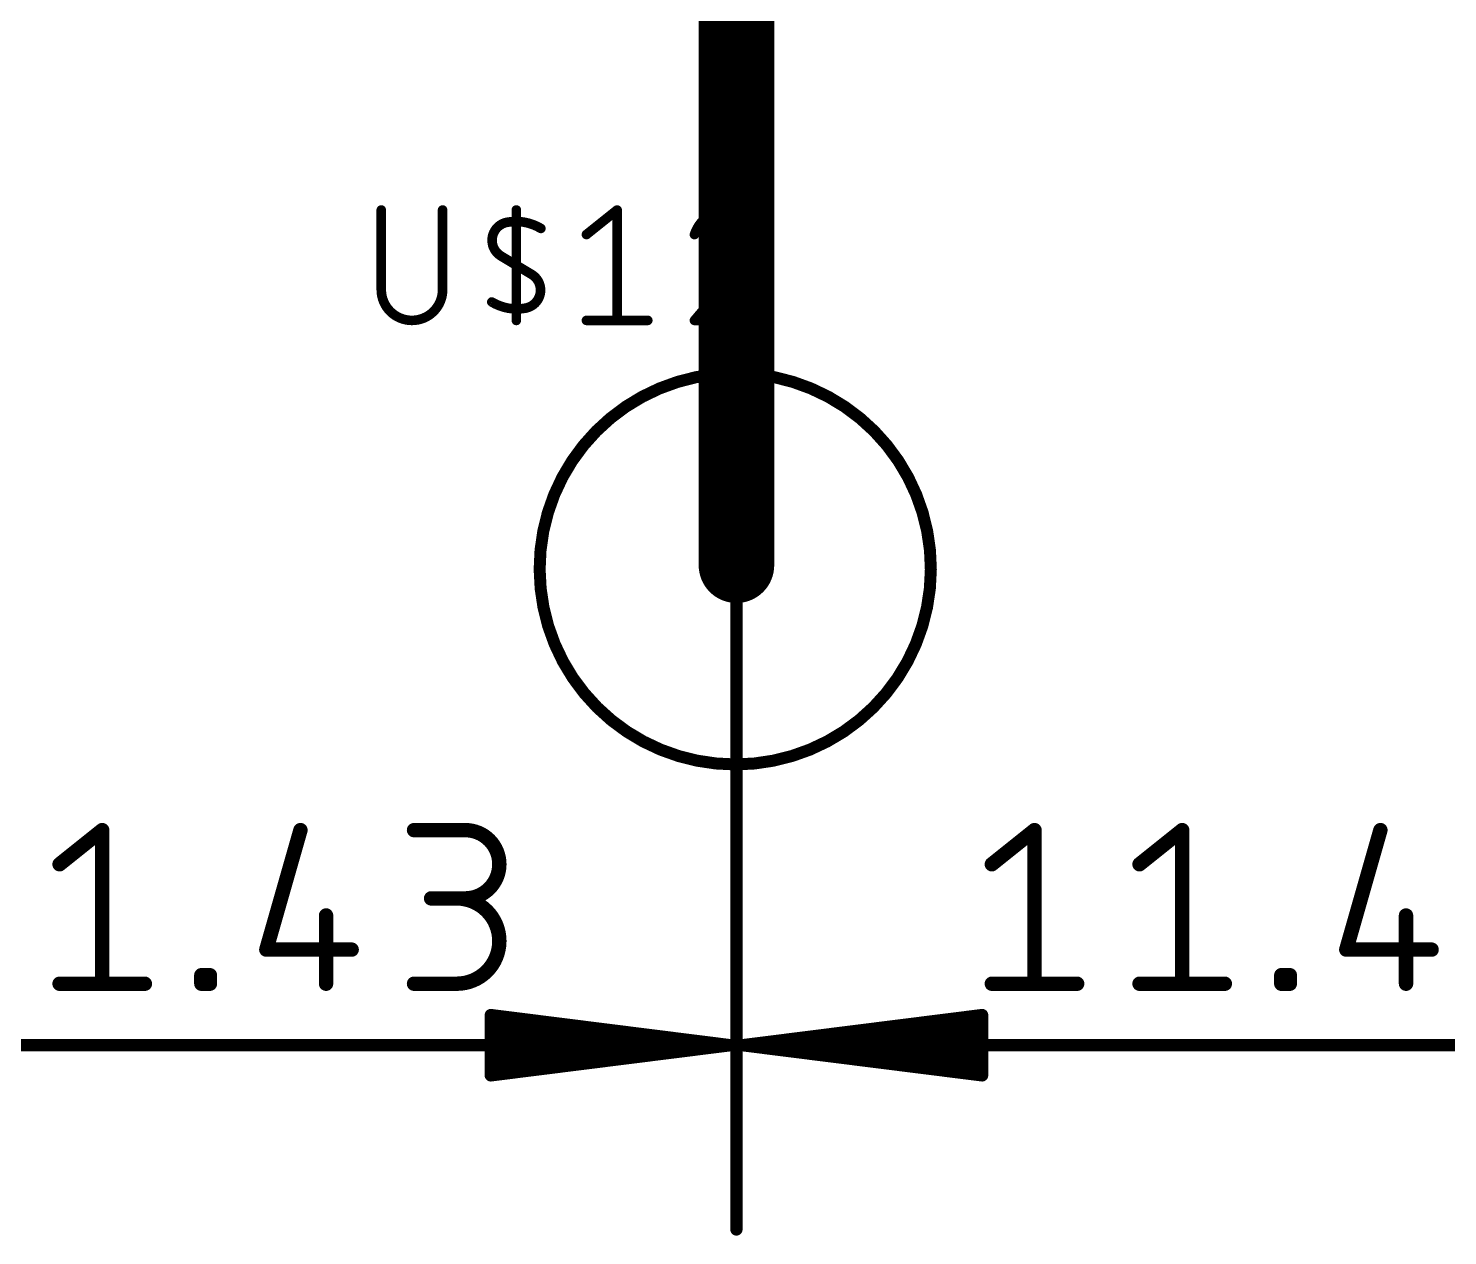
# Model space of a CAD drawing. Extents: x 1 to 105, y 18 to 66.
# Drawn here: x 35.69 to 50.71, y 18.3 to 31.08 of the extents above; entities that cross this region are included whole.
import ezdxf

# ---------------------------------------------------------------- set-up
doc = ezdxf.new("R2010")
doc.units = 0
for name, color, linetype in [('1', 12, 'CONTINUOUS'), ('17', 122, 'CONTINUOUS'), ('20', 31, 'CONTINUOUS'), ('23', 53, 'CONTINUOUS'), ('25', 251, 'CONTINUOUS'), ('29', 251, 'CONTINUOUS'), ('30', 251, 'CONTINUOUS'), ('4', 41, 'CONTINUOUS'), ('44', 251, 'CONTINUOUS')]:
    doc.layers.add(name, color=color, linetype=linetype)

# ---------------------------------------------------------------- blocks, each defined once
blk = doc.blocks.new('ROUNDP')
at = {"const_width": 0.5}
blk.add_lwpolyline([(0, -0.25, 1), (0, 0.25, 1), (0, -0.25)], format="xyb", dxfattribs=at)

msp = doc.modelspace()

# ---------------------------------------------------------------- linework, layer by layer
at = {"layer": '1'}
for points, const_width in [([(43.1546, 27.432, 326.0155), (43.18, 27.432)], 0.127), ([(43.1802, 27.4637, 1), (43.1798, 27.4003)], 0.0635), ([(43.1548, 27.4003, 1), (43.1544, 27.4637)], 0.0635), ([(43.2125, 25.4, 1), (43.1475, 25.4)], 0.065), ([(43.2125, 25.4, 1), (43.1475, 25.4)], 0.065), ([(36.5056, 22.5963, 1), (36.4294, 22.5963)], 0.0762), ([(36.4913, 22.5665, 1), (36.4437, 22.6261)], 0.0762), ([(38.6022, 22.5858, 1), (38.529, 22.6068)], 0.0762), ([(39.7675, 22.6344, 1), (39.7675, 22.5582)], 0.0762), ([(40.3093, 21.8738, 1), (40.3093, 22.5963)], 0.1524), ([(40.3093, 22.6344, 1), (40.3093, 22.5582)], 0.0762), ([(40.3093, 22.5582, 1), (40.3093, 22.6344)], 0.0762), ([(46.3725, 22.5963, 1), (46.2963, 22.5963)], 0.0762), ([(46.3582, 22.5665, 1), (46.3106, 22.6261)], 0.0762), ([(47.9356, 22.5963, 1), (47.8594, 22.5963)], 0.0762), ([(47.9213, 22.5665, 1), (47.8737, 22.6261)], 0.0762), ([(50.0322, 22.5858, 1), (49.959, 22.6068)], 0.0762), ([(35.9922, 22.2648, 1), (36.0398, 22.2053)], 0.0762), ([(45.859, 22.2648, 1), (45.9067, 22.2053)], 0.0762), ([(47.4222, 22.2648, 1), (47.4698, 22.2053)], 0.0762), ([(39.9481, 21.9119, 1), (39.9481, 21.8357)], 0.0762), ([(40.219, 20.9707, 1), (40.219, 21.8738)], 0.1524), ([(40.219, 21.9119, 1), (40.219, 21.8357)], 0.0762), ([(40.3093, 21.9119, 1), (40.3093, 21.8357)], 0.0762), ([(40.3093, 21.8357, 1), (40.3093, 21.9119)], 0.0762), ([(38.8746, 21.6932, 1), (38.7984, 21.6932)], 0.0762), ([(50.3046, 21.6932, 1), (50.2284, 21.6932)], 0.0762), ([(38.2043, 21.37, 1), (38.2043, 21.2938)], 0.0762), ([(38.1677, 21.3424, 1), (38.241, 21.3215)], 0.0762), ([(39.1075, 21.2938, 1), (39.1075, 21.37)], 0.0762), ([(49.6343, 21.37, 1), (49.6343, 21.2938)], 0.0762), ([(49.5977, 21.3424, 1), (49.671, 21.3215)], 0.0762), ([(50.5374, 21.2938, 1), (50.5374, 21.37)], 0.0762), ([(36.016, 21.0088, 1), (36.016, 20.9326)], 0.0762), ([(36.9191, 20.9326, 1), (36.9191, 21.0088)], 0.0762), ([(37.5547, 21.061, 1), (37.4785, 21.061)], 0.0762), ([(37.5166, 21.0991, 1), (37.5166, 21.0229)], 0.0762), ([(37.5166, 21.0088, 1), (37.5166, 20.9326)], 0.0762), ([(37.645, 21.061, 1), (37.5688, 21.061)], 0.0762), ([(37.6069, 21.0229, 1), (37.6069, 21.0991)], 0.0762), ([(37.6069, 20.9326, 1), (37.6069, 21.0088)], 0.0762), ([(39.7675, 21.0088, 1), (39.7675, 20.9326)], 0.0762), ([(40.219, 21.0088, 1), (40.219, 20.9326)], 0.0762), ([(40.219, 20.9326, 1), (40.219, 21.0088)], 0.0762), ([(45.8829, 21.0088, 1), (45.8829, 20.9326)], 0.0762), ([(46.786, 20.9326, 1), (46.786, 21.0088)], 0.0762), ([(47.446, 21.0088, 1), (47.446, 20.9326)], 0.0762), ([(48.3491, 20.9326, 1), (48.3491, 21.0088)], 0.0762), ([(48.9847, 21.061, 1), (48.9085, 21.061)], 0.0762), ([(48.9466, 21.0991, 1), (48.9466, 21.0229)], 0.0762), ([(48.9466, 21.0088, 1), (48.9466, 20.9326)], 0.0762), ([(49.075, 21.061, 1), (48.9988, 21.061)], 0.0762), ([(49.0369, 21.0229, 1), (49.0369, 21.0991)], 0.0762), ([(49.0369, 20.9326, 1), (49.0369, 21.0088)], 0.0762), ([(36.4294, 20.9707, 1), (36.5056, 20.9707)], 0.0762), ([(37.4785, 20.9707, 1), (37.5547, 20.9707)], 0.0762), ([(37.5688, 20.9707, 1), (37.645, 20.9707)], 0.0762), ([(38.7984, 20.9707, 1), (38.8746, 20.9707)], 0.0762), ([(46.2963, 20.9707, 1), (46.3725, 20.9707)], 0.0762), ([(47.8594, 20.9707, 1), (47.9356, 20.9707)], 0.0762), ([(48.9085, 20.9707, 1), (48.9847, 20.9707)], 0.0762), ([(48.9988, 20.9707, 1), (49.075, 20.9707)], 0.0762), ([(50.2284, 20.9707, 1), (50.3046, 20.9707)], 0.0762), ([(40.5841, 20.6715, 1), (40.5759, 20.607)], 0.065), ([(40.6125, 20.6392, 1), (40.5475, 20.6392)], 0.065), ([(40.5833, 20.6123, 1), (40.5767, 20.5477)], 0.065), ([(45.8125, 20.6392, 1), (45.7475, 20.6392)], 0.065), ([(45.7841, 20.607, 1), (45.7759, 20.6715)], 0.065), ([(45.7833, 20.5477, 1), (45.7767, 20.6123)], 0.065), ([(40.5817, 20.4825, 1), (40.5783, 20.4175)], 0.065), ([(45.7817, 20.4175, 1), (45.7783, 20.4825)], 0.065), ([(43.1191, 20.2878, 1), (43.1109, 20.3522)], 0.065), ([(43.1109, 20.2878, 1), (43.1191, 20.3522)], 0.065), ([(43.1183, 20.2877, 1), (43.1117, 20.3523)], 0.065), ([(43.1117, 20.2877, 1), (43.1183, 20.3523)], 0.065), ([(43.1133, 20.2875, 1), (43.1167, 20.3525)], 0.065), ([(43.1167, 20.2875, 1), (43.1133, 20.3525)], 0.065), ([(43.115, 20.2875, 1), (43.115, 20.3525)], 0.065), ([(43.245, 20.3525, 1), (43.245, 20.2875)], 0.065), ([(43.2491, 20.3522, 1), (43.2409, 20.2878)], 0.065), ([(43.2433, 20.3525, 1), (43.2467, 20.2875)], 0.065), ([(43.2467, 20.3525, 1), (43.2433, 20.2875)], 0.065), ([(43.2483, 20.3523, 1), (43.2417, 20.2877)], 0.065), ([(43.2417, 20.3523, 1), (43.2483, 20.2877)], 0.065), ([(43.2409, 20.3522, 1), (43.2491, 20.2878)], 0.065), ([(40.5783, 20.2225, 1), (40.5817, 20.1575)], 0.065), ([(45.7783, 20.1575, 1), (45.7817, 20.2225)], 0.065), ([(40.5767, 20.0923, 1), (40.5833, 20.0277)], 0.065), ([(40.5759, 20.033, 1), (40.5841, 19.9685)], 0.065), ([(40.5475, 20.0008, 1), (40.6125, 20.0008)], 0.065), ([(45.7475, 20.0008, 1), (45.8125, 20.0008)], 0.065), ([(45.7759, 19.9685, 1), (45.7841, 20.033)], 0.065), ([(45.7767, 20.0277, 1), (45.7833, 20.0923)], 0.065), ([(43.1475, 18.37, 1), (43.2125, 18.37)], 0.065), ([(43.1475, 18.37, 1), (43.2125, 18.37)], 0.065)]:
    msp.add_lwpolyline(points, format="xyb", dxfattribs=dict(at, const_width=const_width))
for points, const_width in [([(43.18, 25.4), (43.18, 18.37)], 0.13), ([(43.18, 25.4), (43.18, 18.37)], 0.13), ([(36.016, 22.2351), (36.4675, 22.5963)], 0.1524), ([(36.4675, 22.5963), (36.4675, 20.9707)], 0.1524), ([(38.5656, 22.5963), (38.2043, 21.3319)], 0.1524), ([(39.7675, 22.5963), (40.3093, 22.5963)], 0.1524), ([(45.8829, 22.2351), (46.3344, 22.5963)], 0.1524), ([(46.3344, 22.5963), (46.3344, 20.9707)], 0.1524), ([(47.446, 22.2351), (47.8975, 22.5963)], 0.1524), ([(47.8975, 22.5963), (47.8975, 20.9707)], 0.1524), ([(49.9956, 22.5963), (49.6343, 21.3319)], 0.1524), ([(40.3093, 21.8738), (39.9481, 21.8738)], 0.1524), ([(38.8365, 21.6932), (38.8365, 20.9707)], 0.1524), ([(50.2665, 21.6932), (50.2665, 20.9707)], 0.1524), ([(38.2043, 21.3319), (39.1075, 21.3319)], 0.1524), ([(49.6343, 21.3319), (50.5374, 21.3319)], 0.1524), ([(36.016, 20.9707), (36.9191, 20.9707)], 0.1524), ([(37.5166, 20.9707), (37.5166, 21.061)], 0.1524), ([(37.5166, 21.061), (37.6069, 21.061)], 0.1524), ([(37.6069, 20.9707), (37.5166, 20.9707)], 0.1524), ([(37.6069, 21.061), (37.6069, 20.9707)], 0.1524), ([(39.7675, 20.9707), (40.219, 20.9707)], 0.1524), ([(45.8829, 20.9707), (46.786, 20.9707)], 0.1524), ([(47.446, 20.9707), (48.3491, 20.9707)], 0.1524), ([(48.9466, 20.9707), (48.9466, 21.061)], 0.1524), ([(48.9466, 21.061), (49.0369, 21.061)], 0.1524), ([(49.0369, 20.9707), (48.9466, 20.9707)], 0.1524), ([(49.0369, 21.061), (49.0369, 20.9707)], 0.1524), ([(43.115, 20.32), (40.58, 20.6392)], 0.13), ([(40.58, 20.6392), (40.58, 20.0008)], 0.13), ([(43.115, 20.32), (40.58, 20.58)], 0.13), ([(43.245, 20.32), (45.78, 20.6392)], 0.13), ([(43.245, 20.32), (45.78, 20.58)], 0.13), ([(45.78, 20.6392), (45.78, 20.0008)], 0.13), ([(43.115, 20.32), (40.58, 20.45)], 0.13), ([(43.245, 20.32), (45.78, 20.45)], 0.13), ([(31.815, 20.32), (43.115, 20.32)], 0.13), ([(40.58, 20.0008), (43.115, 20.32)], 0.13), ([(40.58, 20.19), (43.115, 20.32)], 0.13), ([(40.58, 20.06), (43.115, 20.32)], 0.13), ([(43.245, 20.32), (54.545, 20.32)], 0.13), ([(45.78, 20.0008), (43.245, 20.32)], 0.13), ([(45.78, 20.19), (43.245, 20.32)], 0.13), ([(45.78, 20.06), (43.245, 20.32)], 0.13)]:
    msp.add_lwpolyline(points, dxfattribs=dict(at, const_width=const_width))
at = {"layer": '20'}
msp.add_line((5.08, 20.32), (105.39, 20.32), dxfattribs=at)
at = {"layer": '23'}
msp.add_point((43.18, 25.4), dxfattribs=at)
at = {"layer": '25', "const_width": 0.1016}
for points in [[(39.4208, 29.1592), (39.4208, 28.3154)], [(40.0699, 28.3154), (40.0699, 29.1592)], [(40.8503, 27.9908), (40.8503, 29.1592)], [(41.5925, 28.8996), (41.9171, 29.1592)], [(41.9171, 29.1592), (41.9171, 27.9908)], [(40.8503, 28.575), (40.688, 28.6724)], [(43.2872, 28.6399), (42.7355, 27.9908)], [(40.8503, 28.575), (41.0125, 28.4776)], [(41.5925, 27.9908), (42.2416, 27.9908)], [(42.7355, 27.9908), (43.3846, 27.9908)]]:
    msp.add_lwpolyline(points, dxfattribs=at)
at = {"layer": '25'}
for points, const_width in [([(39.4462, 29.1592, 1), (39.3954, 29.1592)], 0.0508), ([(40.0953, 29.1592, 1), (40.0445, 29.1592)], 0.0508), ([(40.8757, 29.1592, 1), (40.8249, 29.1592)], 0.0508), ([(41.9425, 29.1592, 1), (41.8917, 29.1592)], 0.0508), ([(41.9329, 29.1394, 1), (41.9012, 29.179)], 0.0508), ([(43.0925, 29.1592, 0.3252), (42.7355, 28.8996)], 0.1016), ([(43.3846, 28.8671, 0.4142), (43.0925, 29.1592)], 0.1016), ([(43.0925, 29.1846, 1), (43.0925, 29.1338)], 0.0508), ([(43.0925, 29.1338, 1), (43.0925, 29.1846)], 0.0508), ([(40.7529, 29.0294, 0.6917), (40.688, 28.6724)], 0.1016), ([(40.7483, 29.0544, 1), (40.7574, 29.0044)], 0.0508), ([(41.1099, 28.9645, 0.1823), (40.7529, 29.0294)], 0.1016), ([(40.7574, 29.0044, 1), (40.7483, 29.0544)], 0.0508), ([(41.0968, 28.9427, 1), (41.123, 28.9862)], 0.0508), ([(41.5766, 28.9194, 1), (41.6084, 28.8797)], 0.0508), ([(42.7113, 28.9074, 1), (42.7597, 28.8917)], 0.0508), ([(43.2872, 28.6399, 0.2053), (43.3846, 28.8671)], 0.1016), ([(43.41, 28.8671, 1), (43.3592, 28.8671)], 0.0508), ([(43.3592, 28.8671, 1), (43.41, 28.8671)], 0.0508), ([(40.701, 28.6941, 1), (40.6749, 28.6506)], 0.0508), ([(40.6749, 28.6506, 1), (40.701, 28.6941)], 0.0508), ([(43.3066, 28.6235, 1), (43.2679, 28.6564)], 0.0508), ([(40.8633, 28.5968, 1), (40.8372, 28.5532)], 0.0508), ([(40.8372, 28.5532, 1), (40.8633, 28.5968)], 0.0508), ([(43.2697, 28.6583, 1), (43.3048, 28.6215)], 0.0508), ([(40.9476, 28.1206, 0.6917), (41.0125, 28.4776)], 0.1016), ([(41.0256, 28.4994, 1), (40.9995, 28.4559)], 0.0508), ([(40.9995, 28.4559, 1), (41.0256, 28.4994)], 0.0508), ([(39.4208, 28.3154, 1), (40.0699, 28.3154)], 0.1016), ([(39.4462, 28.3154, 1), (39.3954, 28.3154)], 0.0508), ([(39.3954, 28.3154, 1), (39.4462, 28.3154)], 0.0508), ([(40.0953, 28.3154, 1), (40.0445, 28.3154)], 0.0508), ([(40.0445, 28.3154, 1), (40.0953, 28.3154)], 0.0508), ([(40.5906, 28.1855, 0.1823), (40.9476, 28.1206)], 0.1016), ([(40.6037, 28.2073, 1), (40.5775, 28.1638)], 0.0508), ([(40.9431, 28.1456, 1), (40.9522, 28.0956)], 0.0508), ([(40.9522, 28.0956, 1), (40.9431, 28.1456)], 0.0508), ([(40.8249, 27.9908, 1), (40.8757, 27.9908)], 0.0508), ([(41.5925, 28.0162, 1), (41.5925, 27.9654)], 0.0508), ([(41.8917, 27.9908, 1), (41.9425, 27.9908)], 0.0508), ([(42.2416, 27.9654, 1), (42.2416, 28.0162)], 0.0508), ([(42.7161, 28.0073, 1), (42.7548, 27.9743)], 0.0508), ([(42.7355, 28.0162, 1), (42.7355, 27.9654)], 0.0508), ([(43.3846, 27.9654, 1), (43.3846, 28.0162)], 0.0508)]:
    msp.add_lwpolyline(points, format="xyb", dxfattribs=dict(at, const_width=const_width))
at = {"layer": '4', "const_width": 0.8}
msp.add_lwpolyline([(43.18, 31.54), (43.18, 25.4)], dxfattribs=at)
at = {"layer": '4', "const_width": 0.4}
msp.add_lwpolyline([(42.98, 25.4, 1), (43.38, 25.4)], format="xyb", dxfattribs=at)
at = {"layer": '44'}
msp.add_circle((43.18, 25.4), 0, dxfattribs=at)

# ---------------------------------------------------------------- block references
at = {"layer": '17', "xscale": 0.0002, "yscale": 0.0002}
msp.add_blockref('ROUNDP', (43.18, 25.4), dxfattribs=at)
msp.add_blockref('ROUNDP', (43.18, 25.4), dxfattribs=at)
msp.add_blockref('ROUNDP', (43.18, 25.4), dxfattribs=at)
msp.add_blockref('ROUNDP', (43.18, 25.4), dxfattribs=at)
msp.add_blockref('ROUNDP', (43.18, 25.4), dxfattribs=at)
msp.add_blockref('ROUNDP', (43.18, 25.4), dxfattribs=at)
msp.add_blockref('ROUNDP', (43.18, 25.4), dxfattribs=at)
msp.add_blockref('ROUNDP', (43.18, 25.4), dxfattribs=at)
msp.add_blockref('ROUNDP', (43.18, 25.4), dxfattribs=at)
msp.add_blockref('ROUNDP', (43.18, 25.4), dxfattribs=at)
msp.add_blockref('ROUNDP', (43.18, 25.4), dxfattribs=at)
msp.add_blockref('ROUNDP', (43.18, 25.4), dxfattribs=at)
msp.add_blockref('ROUNDP', (43.18, 25.4), dxfattribs=at)
msp.add_blockref('ROUNDP', (43.18, 25.4), dxfattribs=at)
msp.add_blockref('ROUNDP', (43.18, 25.4), dxfattribs=at)
msp.add_blockref('ROUNDP', (43.18, 25.4), dxfattribs=at)
at = {"layer": '29', "xscale": 0.2034, "yscale": 0.2034}
msp.add_blockref('ROUNDP', (43.18, 25.4), dxfattribs=at)
at = {"layer": '30', "xscale": 0.2034, "yscale": 0.2034}
msp.add_blockref('ROUNDP', (43.18, 25.4), dxfattribs=at)

doc.saveas('drawing.dxf')
